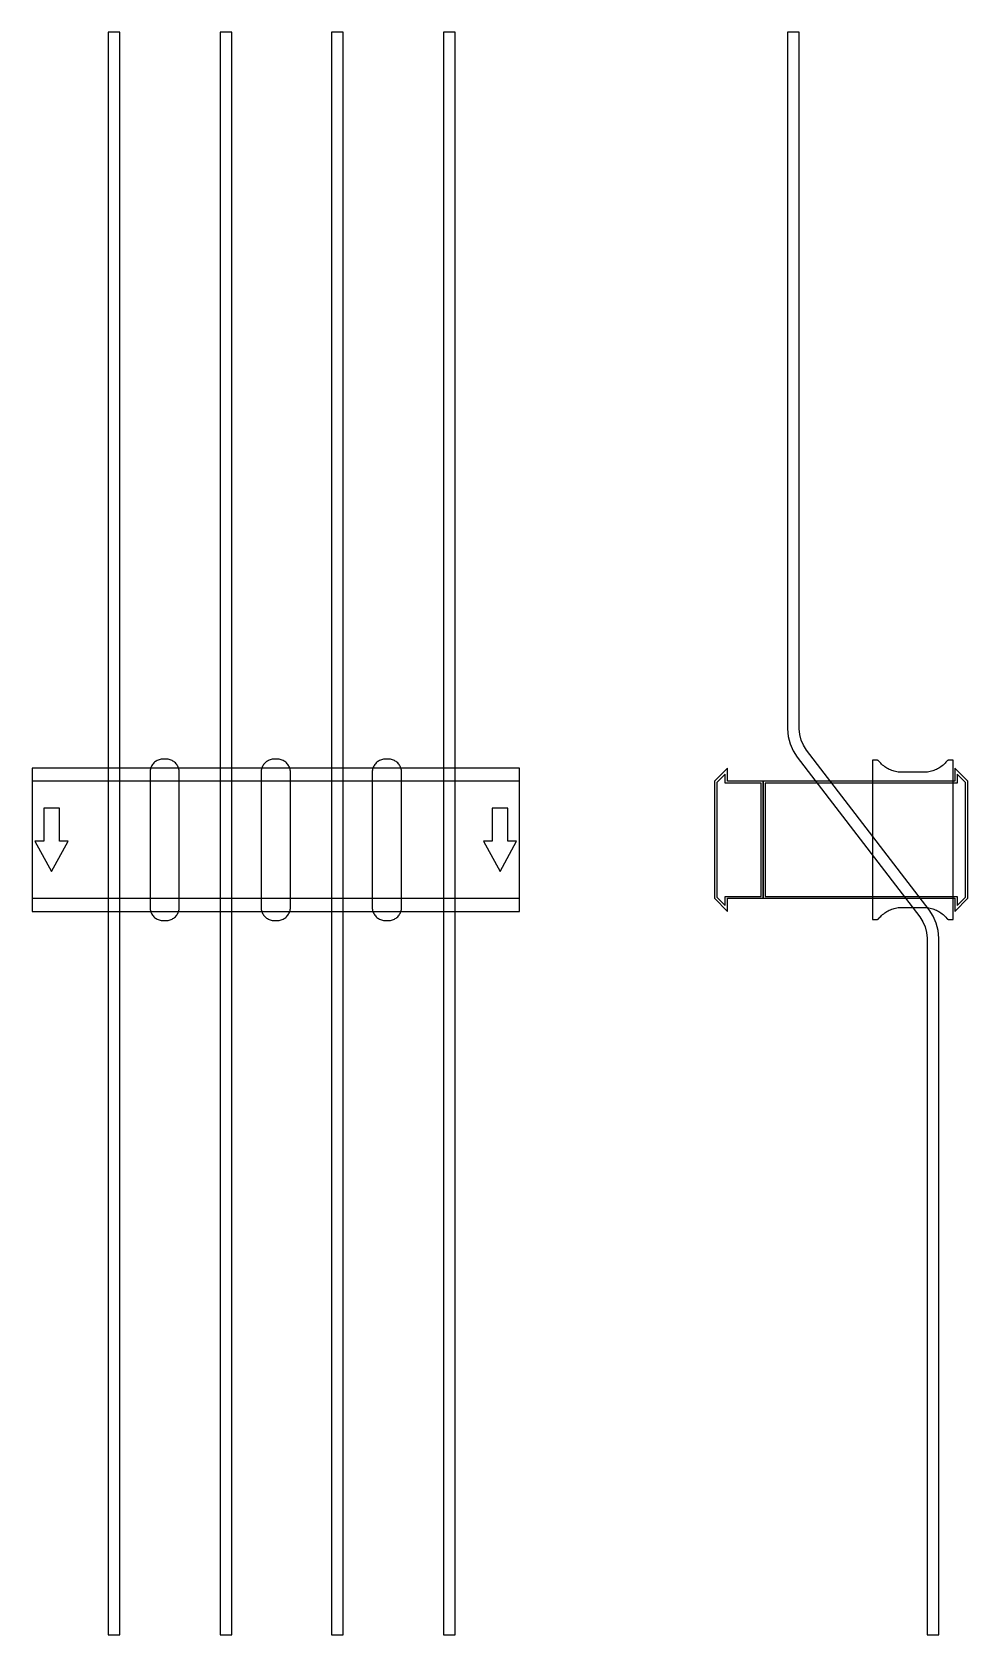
# Model space of a CAD drawing. Extents: x 0 to 960, y -815 to 828.
import ezdxf

# ---------------------------------------------------------------- set-up
doc = ezdxf.new("R2010")
doc.units = 0
doc.layers.add('Halfen', color=7, linetype='CONTINUOUS')

msp = doc.modelspace()

# ---------------------------------------------------------------- linework, layer by layer
at = {"layer": 'Halfen', "color": 7}
for points in [[(90, -815.455), (90, 828.419), (78, 828.419), (78, -815.455)], [(205, -815.455), (205, 828.419), (193, 828.419), (193, -815.455)], [(319, -815.455), (319, 828.419), (307, 828.419), (307, -815.455)], [(434, -815.455), (434, 828.419), (422, 828.419), (422, -815.455)], [(930, -815.455), (930, -100.956), (929.359, -93.137), (927.453, -85.527), (924.332, -78.329), (920.081, -71.735), (794.439, 92.004), (791.251, 96.949), (788.911, 102.348), (787.481, 108.055), (787, 113.919), (787, 167.419), (787, 828.419), (775, 828.419), (775, 167.419), (775, 113.919), (775.641, 106.101), (777.547, 98.49), (780.668, 91.292), (784.919, 84.699), (910.561, -79.04), (913.749, -83.986), (916.089, -89.384), (917.519, -95.092), (918, -100.956), (918, -815.455)], [(151, -69.3), (151, -56.8), (151, 69.3), (150.958, 70.359), (150.834, 71.412), (150.627, 72.452), (150.339, 73.472), (149.972, 74.466), (149.529, 75.429), (149.011, 76.354), (148.422, 77.235), (147.765, 78.068), (147.046, 78.846), (146.268, 79.565), (145.435, 80.222), (144.554, 80.811), (143.629, 81.329), (142.666, 81.772), (141.672, 82.139), (140.652, 82.427), (139.612, 82.634), (138.559, 82.758), (137.5, 82.8), (134.5, 82.8), (133.441, 82.758), (132.388, 82.634), (131.348, 82.427), (130.328, 82.139), (129.334, 81.772), (128.371, 81.329), (127.446, 80.811), (126.565, 80.222), (125.732, 79.565), (124.954, 78.846), (124.235, 78.068), (123.578, 77.235), (122.989, 76.354), (122.471, 75.429), (122.028, 74.466), (121.661, 73.472), (121.373, 72.452), (121.166, 71.412), (121.042, 70.359), (121, 69.3), (121, -56.8), (121, -69.3), (121.042, -70.359), (121.166, -71.412), (121.373, -72.452), (121.661, -73.472), (122.028, -74.466), (122.471, -75.429), (122.989, -76.354), (123.578, -77.235), (124.235, -78.068), (124.954, -78.846), (125.732, -79.565), (126.565, -80.222), (127.446, -80.811), (128.371, -81.329), (129.334, -81.772), (130.328, -82.139), (131.348, -82.427), (132.388, -82.634), (133.441, -82.758), (134.5, -82.8), (137.5, -82.8), (138.559, -82.758), (139.612, -82.634), (140.652, -82.427), (141.672, -82.139), (142.666, -81.772), (143.629, -81.329), (144.554, -80.811), (145.435, -80.222), (146.268, -79.565), (147.046, -78.846), (147.765, -78.068), (148.422, -77.235), (149.011, -76.354), (149.529, -75.429), (149.972, -74.466), (150.339, -73.472), (150.627, -72.452), (150.834, -71.412), (150.958, -70.359), (151, -69.3)], [(265, -69.3), (265, -56.8), (265, 69.3), (264.958, 70.359), (264.834, 71.412), (264.627, 72.452), (264.339, 73.472), (263.972, 74.466), (263.529, 75.429), (263.011, 76.354), (262.422, 77.235), (261.765, 78.068), (261.046, 78.846), (260.268, 79.565), (259.435, 80.222), (258.554, 80.811), (257.629, 81.329), (256.666, 81.772), (255.672, 82.139), (254.652, 82.427), (253.612, 82.634), (252.559, 82.758), (251.5, 82.8), (248.5, 82.8), (247.441, 82.758), (246.388, 82.634), (245.348, 82.427), (244.328, 82.139), (243.334, 81.772), (242.371, 81.329), (241.446, 80.811), (240.565, 80.222), (239.732, 79.565), (238.954, 78.846), (238.235, 78.068), (237.578, 77.235), (236.989, 76.354), (236.471, 75.429), (236.028, 74.466), (235.661, 73.472), (235.373, 72.452), (235.166, 71.412), (235.042, 70.359), (235, 69.3), (235, -56.8), (235, -69.3), (235.042, -70.359), (235.166, -71.412), (235.373, -72.452), (235.661, -73.472), (236.028, -74.466), (236.471, -75.429), (236.989, -76.354), (237.578, -77.235), (238.235, -78.068), (238.954, -78.846), (239.732, -79.565), (240.565, -80.222), (241.446, -80.811), (242.371, -81.329), (243.334, -81.772), (244.328, -82.139), (245.348, -82.427), (246.388, -82.634), (247.441, -82.758), (248.5, -82.8), (251.5, -82.8), (252.559, -82.758), (253.612, -82.634), (254.652, -82.427), (255.672, -82.139), (256.666, -81.772), (257.629, -81.329), (258.554, -80.811), (259.435, -80.222), (260.268, -79.565), (261.046, -78.846), (261.765, -78.068), (262.422, -77.235), (263.011, -76.354), (263.529, -75.429), (263.972, -74.466), (264.339, -73.472), (264.627, -72.452), (264.834, -71.412), (264.958, -70.359), (265, -69.3)], [(379, -69.3), (379, -56.8), (379, 69.3), (378.958, 70.359), (378.834, 71.412), (378.627, 72.452), (378.339, 73.472), (377.972, 74.466), (377.529, 75.429), (377.011, 76.354), (376.422, 77.235), (375.765, 78.068), (375.046, 78.846), (374.268, 79.565), (373.435, 80.222), (372.554, 80.811), (371.629, 81.329), (370.666, 81.772), (369.672, 82.139), (368.652, 82.427), (367.612, 82.634), (366.559, 82.758), (365.5, 82.8), (362.5, 82.8), (361.441, 82.758), (360.388, 82.634), (359.348, 82.427), (358.328, 82.139), (357.334, 81.772), (356.371, 81.329), (355.446, 80.811), (354.565, 80.222), (353.732, 79.565), (352.954, 78.846), (352.235, 78.068), (351.578, 77.235), (350.989, 76.354), (350.471, 75.429), (350.028, 74.466), (349.661, 73.472), (349.373, 72.452), (349.166, 71.412), (349.042, 70.359), (349, 69.3), (349, -56.8), (349, -69.3), (349.042, -70.359), (349.166, -71.412), (349.373, -72.452), (349.661, -73.472), (350.028, -74.466), (350.471, -75.429), (350.989, -76.354), (351.578, -77.235), (352.235, -78.068), (352.954, -78.846), (353.732, -79.565), (354.565, -80.222), (355.446, -80.811), (356.371, -81.329), (357.334, -81.772), (358.328, -82.139), (359.348, -82.427), (360.388, -82.634), (361.441, -82.758), (362.5, -82.8), (365.5, -82.8), (366.559, -82.758), (367.612, -82.634), (368.652, -82.427), (369.672, -82.139), (370.666, -81.772), (371.629, -81.329), (372.554, -80.811), (373.435, -80.222), (374.268, -79.565), (375.046, -78.846), (375.765, -78.068), (376.422, -77.235), (377.011, -76.354), (377.529, -75.429), (377.972, -74.466), (378.339, -73.472), (378.627, -72.452), (378.834, -71.412), (378.958, -70.359), (379, -69.3)], [(0, -73.5), (500, -73.5), (500, 73.5), (0, 73.5)], [(750, -60), (750, 60), (713.5, 60), (713.5, 73.5), (700, 60), (700, -60), (713.5, -73.5), (713.5, -60)], [(748, -58), (748, 58), (711, 58), (711, 67.25), (702.5, 58.75), (702.5, -58.75), (711, -67.25), (711, -58)], [(960, -60), (960, 60), (946.5, 73.5), (946.5, 60), (750, 60), (750, -60), (946.5, -60), (946.5, -73.5)], [(957.5, -58.75), (957.5, 58.75), (949, 67.25), (949, 58), (752, 58), (752, -58), (949, -58), (949, -67.25)], [(945, -81.8), (945, 81.8), (941, 81.8), (940.846, 81.797), (940.691, 81.786), (940.538, 81.769), (940.385, 81.746), (940.234, 81.715), (940.084, 81.678), (939.936, 81.634), (939.789, 81.584), (939.646, 81.527), (939.505, 81.464), (939.366, 81.395), (939.231, 81.32), (939.1, 81.239), (938.972, 81.153), (938.848, 81.06), (938.728, 80.963), (938.613, 80.86), (938.502, 80.752), (938.397, 80.639), (938.296, 80.522), (937.41, 79.491), (936.479, 78.5), (935.505, 77.551), (934.491, 76.646), (933.437, 75.787), (932.347, 74.975), (931.222, 74.211), (930.064, 73.499), (928.876, 72.838), (927.66, 72.23), (926.418, 71.676), (925.153, 71.178), (923.867, 70.736), (922.563, 70.351), (921.243, 70.024), (919.911, 69.756), (918.567, 69.547), (917.216, 69.397), (915.859, 69.307), (914.5, 69.277), (892.5, 69.277), (891.141, 69.307), (889.784, 69.397), (888.433, 69.547), (887.089, 69.756), (885.757, 70.024), (884.437, 70.351), (883.133, 70.736), (881.847, 71.178), (880.582, 71.676), (879.34, 72.23), (878.124, 72.838), (876.936, 73.499), (875.778, 74.211), (874.653, 74.975), (873.563, 75.787), (872.509, 76.646), (871.495, 77.551), (870.521, 78.5), (869.59, 79.491), (868.704, 80.522), (868.603, 80.639), (868.498, 80.752), (868.387, 80.86), (868.272, 80.963), (868.152, 81.06), (868.028, 81.153), (867.9, 81.239), (867.769, 81.32), (867.634, 81.395), (867.495, 81.464), (867.354, 81.527), (867.211, 81.584), (867.064, 81.634), (866.916, 81.678), (866.766, 81.715), (866.615, 81.746), (866.462, 81.769), (866.309, 81.786), (866.154, 81.797), (866, 81.8), (862, 81.8), (862, -81.8), (866, -81.8), (866.154, -81.797), (866.309, -81.786), (866.462, -81.769), (866.615, -81.746), (866.766, -81.715), (866.916, -81.678), (867.064, -81.634), (867.211, -81.584), (867.354, -81.527), (867.495, -81.464), (867.634, -81.395), (867.769, -81.32), (867.9, -81.239), (868.028, -81.153), (868.152, -81.06), (868.272, -80.963), (868.387, -80.86), (868.498, -80.752), (868.603, -80.639), (868.704, -80.522), (869.59, -79.491), (870.521, -78.5), (871.495, -77.551), (872.509, -76.646), (873.563, -75.787), (874.653, -74.975), (875.778, -74.211), (876.936, -73.499), (878.124, -72.838), (879.34, -72.23), (880.582, -71.676), (881.847, -71.178), (883.133, -70.736), (884.437, -70.351), (885.757, -70.024), (887.089, -69.756), (888.433, -69.547), (889.784, -69.397), (891.141, -69.307), (892.5, -69.277), (914.5, -69.277), (915.859, -69.307), (917.216, -69.397), (918.567, -69.547), (919.911, -69.756), (921.243, -70.024), (922.563, -70.351), (923.867, -70.736), (925.153, -71.178), (926.418, -71.676), (927.66, -72.23), (928.876, -72.838), (930.064, -73.499), (931.222, -74.211), (932.347, -74.975), (933.437, -75.787), (934.491, -76.646), (935.505, -77.551), (936.479, -78.5), (937.41, -79.491), (938.296, -80.522), (938.397, -80.639), (938.502, -80.752), (938.613, -80.86), (938.728, -80.963), (938.848, -81.06), (938.972, -81.153), (939.1, -81.239), (939.231, -81.32), (939.366, -81.395), (939.505, -81.464), (939.646, -81.527), (939.789, -81.584), (939.936, -81.634), (940.084, -81.678), (940.234, -81.715), (940.385, -81.746), (940.538, -81.769), (940.691, -81.786), (940.846, -81.797), (941, -81.8)], [(0, -60), (500, -60), (500, 60), (0, 60)], [(20, -32.5), (37, -1.5), (28, -1.5), (28, 32.5), (12, 32.5), (12, -1.5), (3, -1.5)], [(480, -32.5), (497, -1.5), (488, -1.5), (488, 32.5), (472, 32.5), (472, -1.5), (463, -1.5)]]:
    msp.add_lwpolyline(points, close=True, dxfattribs=at)

doc.saveas('drawing.dxf')
